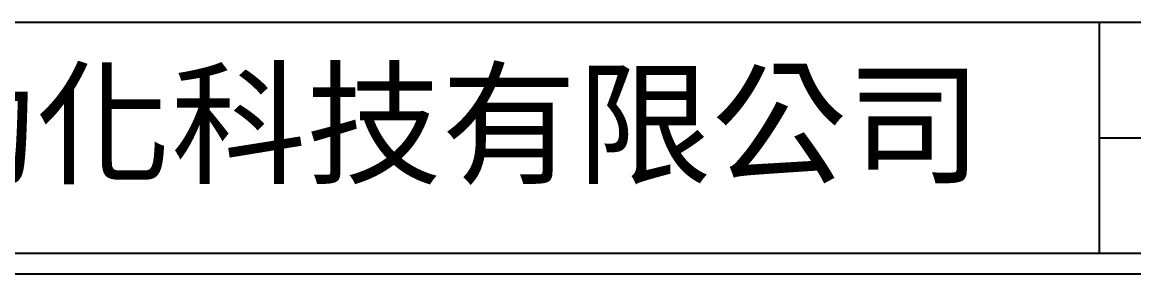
# Model space of a CAD drawing. Extents: x 627 to 914, y 3 to 207.
# Drawn here: x 697.7 to 765, y 3 to 18.2 of the extents above; entities that cross this region are included whole.
import ezdxf

# ---------------------------------------------------------------- set-up
doc = ezdxf.new("R2010")
doc.units = 0
doc.layers.add('圖框層', color=7, linetype='CONTINUOUS')
doc.styles.add('STSL', font='KAIU.TTF')

msp = doc.modelspace()

# ---------------------------------------------------------------- linework, layer by layer
at = {"layer": '圖框層', "color": 7}
for p, q in [((628.447, 18.25), (912.947, 18.25)), ((762.947, 4.25), (762.947, 18.25)), ((762.947, 11.25), (912.947, 11.25)), ((628.447, 4.25), (912.947, 4.25)), ((627.197, 3), (914.197, 3))]:
    msp.add_line(p, q, dxfattribs=at)

# ---------------------------------------------------------------- texts
at = {"layer": '圖框層', "color": 4, "style": 'STSL'}
msp.add_text('泓陞自動化科技有限公司', height=6, dxfattribs=at).set_placement((665.8, 9.076))

doc.saveas('drawing.dxf')
